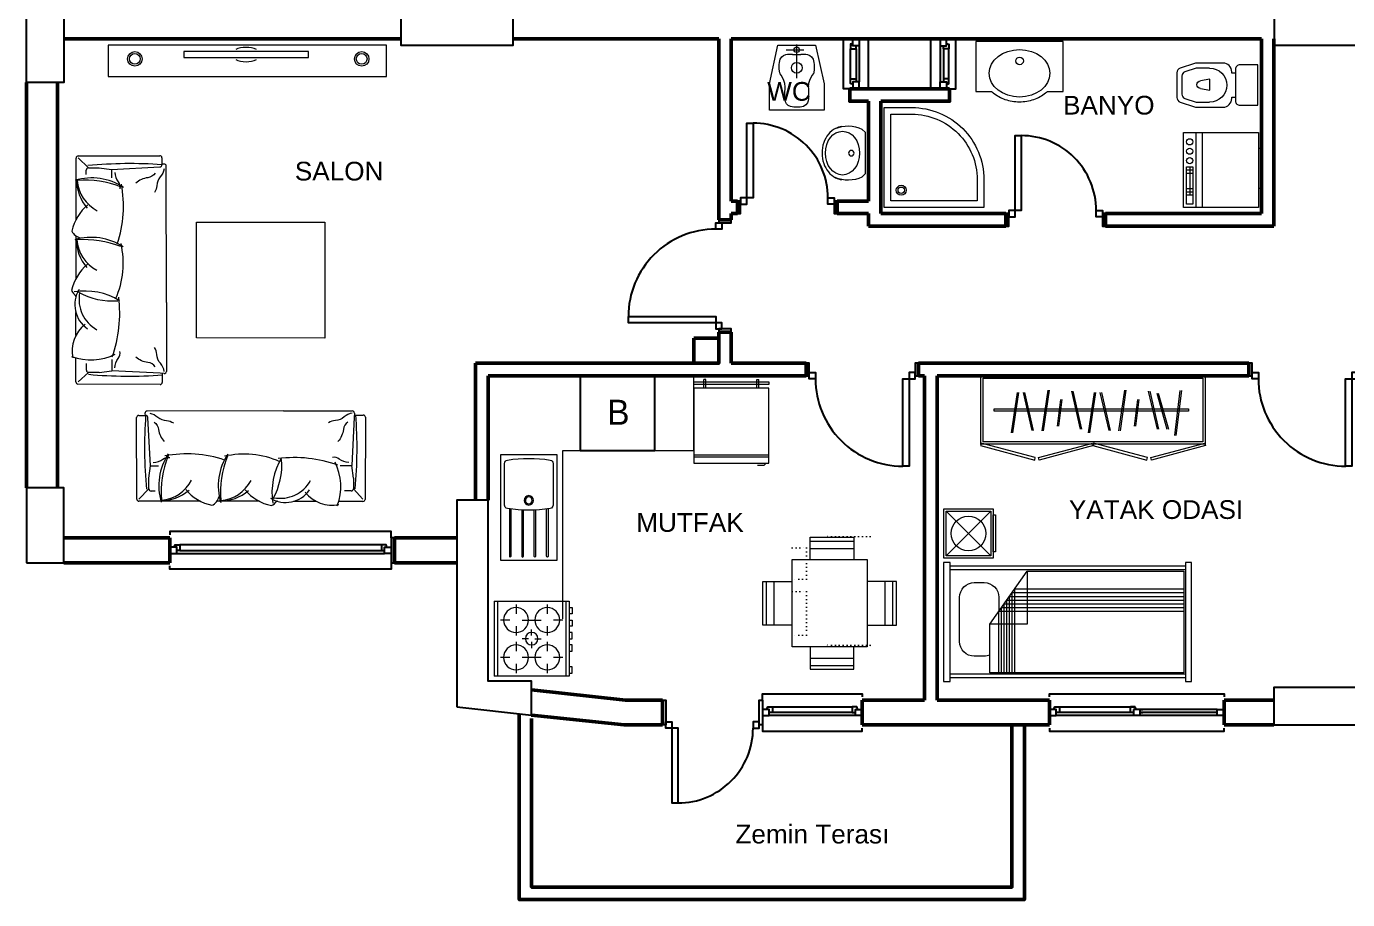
# Model space of a CAD drawing. Header units: millimetres. Extents: x 26 to 3171, y 26 to 1426.
# Drawn here: x 26 to 1085, y 26 to 726 of the extents above; entities that cross this region are included whole.
import ezdxf

# ---------------------------------------------------------------- set-up
doc = ezdxf.new("R2010")
doc.units = ezdxf.units.MM
doc.linetypes.add('ACAD_ISO07W100', pattern=[3, 0, -3])
doc.layers.add('14_ISLAK_MEKAN_TEFRİŞ', color=134, linetype='Continuous')
for name, color, linetype, lineweight in [('DUVAR40', 10, 'Continuous', 50), ('KAPI-PEN', 41, 'Continuous', 25), ('KOLON', 3, 'Continuous', 25), ('SIVA', 6, 'Continuous', 20), ('TEFRIS', 210, 'Continuous', 15), ('TEFRİŞ', 47, 'Continuous', 15), ('YAZI-KALIN', 133, 'Continuous', 25)]:
    doc.layers.add(name, color=color, linetype=linetype, lineweight=lineweight)
doc.layers.get('SIVA').off()
doc.styles.add('MÜKREMİN', font='Arial')
doc.styles.get("Standard").update_dxf_attribs({"font": 'EtrFont'})

# ---------------------------------------------------------------- blocks, each defined once
blk = doc.blocks.new('a7')
at = {"layer": 'KAPI-PEN', "flags": 128}
for points in [[(318.185721, 316.040648), (318.185721, 321.040648), (140.685721, 321.040648), (140.685721, 318.540648)], [(140.685721, 308.540648), (140.685721, 303.540648), (146.185721, 303.540648), (146.185721, 308.540648), (140.685721, 308.540648)], [(144.211839, 308.540648), (144.882243, 310.540648), (148.685721, 310.540648), (148.685721, 306.040648), (146.185721, 306.040648)], [(310.185721, 310.540648), (148.685721, 310.540648)], [(314.659603, 308.540648), (313.989199, 310.540648), (310.185721, 310.540648), (310.185721, 306.040648), (312.685721, 306.040648)], [(318.185721, 308.540648), (318.185721, 303.540648), (312.685721, 303.540648), (312.685721, 308.540648), (318.185721, 308.540648)], [(146.185721, 303.540648), (312.685721, 303.540648)], [(148.685721, 306.040648), (310.185721, 306.040648)], [(318.185721, 296.040648), (318.185721, 291.040648), (140.685721, 291.040648), (140.685721, 293.540648)]]:
    blk.add_lwpolyline(points, dxfattribs=at)
blk.add_lwpolyline([(318.185721, 296.040648), (320.685721, 296.040648), (320.685721, 316.040648), (318.185721, 316.040648)], close=True, dxfattribs=at)
blk.add_lwpolyline([(318.185721, 296.040648), (320.685721, 296.040648), (320.685721, 316.040648), (318.185721, 316.040648)], close=True, dxfattribs=at)
blk = doc.blocks.new('a8')
at = {"layer": 'DUVAR40'}
blk.add_line((535.657649, 186.040648), (535.657649, 166.040648), dxfattribs=at)
at = {"layer": 'KAPI-PEN', "flags": 128}
for points in [[(615.657649, 186.040648), (615.657649, 191.040648), (695.657649, 191.040648), (695.657649, 188.540648)], [(619.183766, 178.540648), (619.854171, 180.540648), (623.657649, 180.540648), (623.657649, 176.040648), (621.157649, 176.040648)], [(623.657649, 180.540648), (687.657649, 180.540648)], [(615.657649, 178.540648), (615.657649, 173.540648), (621.157649, 173.540648), (621.157649, 178.540648), (615.657649, 178.540648)], [(690.157649, 173.540648), (621.157649, 173.540648)], [(687.657649, 176.040648), (623.657649, 176.040648)], [(538.157649, 168.540648), (543.157649, 168.540648), (543.157022, 103.540662), (548.157022, 103.540662), (548.157649, 163.540648), (543.157649, 163.540648), (538.157649, 163.540648), (538.157649, 168.540648)], [(615.657649, 166.040648), (615.657649, 161.040648), (695.657649, 161.040648), (695.657649, 163.540648)]]:
    blk.add_lwpolyline(points, dxfattribs=at)
for points in [[(538.157649, 166.040648), (535.657649, 166.040648), (535.657649, 186.040648), (538.157649, 186.040648)], [(615.657649, 166.040648), (613.157649, 166.040648), (613.157649, 186.040648), (615.657649, 186.040648)], [(608.157649, 163.540648), (613.157649, 163.540648), (613.157649, 168.540648), (608.157649, 168.540648)]]:
    blk.add_lwpolyline(points, close=True, dxfattribs=at)
at = {"layer": 'KAPI-PEN'}
blk.add_arc((548.157264, 163.541046), 60.000554, 269.964422, 0.035054, dxfattribs=at)
blk = doc.blocks.new('a10')
at = {"layer": 'KAPI-PEN'}
for p, q in [((914.489199, 180.540648), (910.685721, 180.540648)), ((910.685721, 176.040648), (910.685721, 180.540648)), ((915.159603, 178.540648), (914.489199, 180.540648)), ((913.185721, 176.040648), (910.685721, 176.040648)), ((913.185721, 178.540648), (913.185721, 173.540648)), ((918.185721, 178.540648), (913.185721, 178.540648)), ((918.185721, 173.540648), (913.185721, 173.540648)), ((918.185721, 178.540648), (918.185721, 173.540648)), ((918.185721, 178.540648), (920.685721, 178.540648)), ((918.185721, 176.040648), (920.685721, 176.040648))]:
    blk.add_line(p, q, dxfattribs=at)
at = {"layer": 'KAPI-PEN', "flags": 128}
for points in [[(845.685721, 188.540648), (845.685721, 191.040648), (985.685721, 191.040648), (985.685721, 188.540648)], [(849.211839, 178.540648), (849.882243, 180.540648), (853.685721, 180.540648), (853.685721, 176.040648), (851.185721, 176.040648)], [(853.685721, 180.540648), (914.489199, 180.540648)], [(845.685721, 178.540648), (845.685721, 173.540648), (851.185721, 173.540648), (851.185721, 178.540648), (845.685721, 178.540648)], [(980.185721, 173.540648), (851.185721, 173.540648)], [(913.185721, 176.040648), (853.685721, 176.040648)], [(980.185721, 178.540648), (918.185721, 178.540648)], [(980.185721, 176.040648), (918.185721, 176.040648)], [(985.685721, 178.540648), (985.685721, 173.540648), (980.185721, 173.540648), (980.185721, 178.540648), (985.685721, 178.540648)], [(845.685721, 163.540648), (845.685721, 161.040648), (985.685721, 161.040648), (985.685721, 163.540648)]]:
    blk.add_lwpolyline(points, dxfattribs=at)
blk = doc.blocks.new('a11')
at = {"layer": 'KAPI-PEN', "flags": 128}
for points in [[(578.185721, 563.540648), (578.185721, 568.540648), (583.185721, 568.540648), (583.185721, 563.540648)], [(580.685721, 571.040648), (580.685721, 568.540648), (590.685721, 568.540648), (590.685721, 571.040648)], [(580.685721, 483.540648), (580.685721, 481.040648), (590.685721, 481.040648), (590.685721, 483.540648)]]:
    blk.add_lwpolyline(points, close=True, dxfattribs=at)
blk.add_lwpolyline([(583.185721, 483.540648), (583.185721, 488.540648), (508.185735, 488.540022), (508.185735, 493.540022), (578.185721, 493.540648), (578.185721, 488.540648), (578.185721, 483.540648), (583.185721, 483.540648)], dxfattribs=at)
at = {"layer": 'KAPI-PEN'}
blk.add_arc((578.186119, 493.540263), 70.000554, 89.964946, 180.035578, dxfattribs=at)
blk = doc.blocks.new('a12')
at = {"layer": 'DUVAR40'}
blk.add_line((675.685721, 576.040648), (675.685721, 586.040648), dxfattribs=at)
at = {"layer": 'KAPI-PEN', "flags": 128}
blk.add_lwpolyline([(598.185675, 583.540602), (603.185675, 583.540602), (603.185049, 648.540589), (608.185049, 648.540589), (608.185675, 588.540602), (603.185675, 588.540602), (598.185675, 588.540602), (598.185675, 583.540602)], dxfattribs=at)
for points in [[(598.185675, 586.040602), (595.685675, 586.040602), (595.685675, 576.040602), (598.185675, 576.040602)], [(668.185675, 588.540602), (673.185675, 588.540602), (673.185675, 583.540602), (668.185675, 583.540602)], [(675.685675, 586.040602), (673.185675, 586.040602), (673.185675, 576.040602), (675.685675, 576.040602)]]:
    blk.add_lwpolyline(points, close=True, dxfattribs=at)
at = {"layer": 'KAPI-PEN'}
blk.add_arc((608.18529, 588.540204), 60.000554, 359.964946, 90.035578, dxfattribs=at)
blk = doc.blocks.new('a13')
at = {"layer": 'KAPI-PEN', "flags": 128}
for points in [[(685.685721, 676.040648), (680.685721, 676.040648), (680.685721, 716.040648), (683.185721, 716.040648)], [(688.185721, 712.51453), (686.185721, 711.844126), (686.185721, 708.040648), (690.685721, 708.040648), (690.685721, 710.540648)], [(688.185721, 716.040648), (693.185721, 716.040648), (693.185721, 710.540648), (688.185721, 710.540648), (688.185721, 716.040648)], [(693.185721, 710.540648), (693.185721, 681.540648)], [(695.685721, 676.040648), (700.685721, 676.040648), (700.685721, 716.040648), (698.185721, 716.040648)], [(686.185721, 684.040648), (686.185721, 708.040648)], [(690.685721, 708.040648), (690.685721, 684.040648)], [(688.185721, 679.566766), (686.185721, 680.23717), (686.185721, 684.040648), (690.685721, 684.040648), (690.685721, 681.540648)], [(688.185721, 676.040648), (693.185721, 676.040648), (693.185721, 681.540648), (688.185721, 681.540648), (688.185721, 676.040648)]]:
    blk.add_lwpolyline(points, dxfattribs=at)
blk = doc.blocks.new('a14')
at = {"layer": 'KAPI-PEN', "flags": 128}
for points in [[(755.685721, 676.040648), (750.685721, 676.040648), (750.685721, 716.040648), (753.185721, 716.040648)], [(763.185721, 716.040648), (758.185721, 716.040648), (758.185721, 710.540648), (763.185721, 710.540648), (763.185721, 716.040648)], [(758.185721, 710.540648), (758.185721, 681.540648)], [(763.185721, 712.51453), (765.185721, 711.844126), (765.185721, 708.040648), (760.685721, 708.040648), (760.685721, 710.540648)], [(765.685721, 676.040648), (770.685721, 676.040648), (770.685721, 716.040648), (768.185721, 716.040648)], [(760.685721, 708.040648), (760.685721, 684.040648)], [(765.185721, 684.040648), (765.185721, 708.040648)], [(763.185721, 676.040648), (758.185721, 676.040648), (758.185721, 681.540648), (763.185721, 681.540648), (763.185721, 676.040648)], [(763.185721, 679.566766), (765.185721, 680.23717), (765.185721, 684.040648), (760.685721, 684.040648), (760.685721, 681.540648)]]:
    blk.add_lwpolyline(points, dxfattribs=at)
blk = doc.blocks.new('a15')
at = {"layer": 'DUVAR40'}
for p, q in [((650.685721, 446.040648), (650.685721, 456.040648)), ((740.685721, 446.040648), (740.685721, 456.040648))]:
    blk.add_line(p, q, dxfattribs=at)
at = {"layer": 'KAPI-PEN', "flags": 128}
for points in [[(650.685721, 446.040648), (653.185721, 446.040648), (653.185721, 456.040648), (650.685721, 456.040648)], [(738.185721, 446.040648), (740.685721, 446.040648), (740.685721, 456.040648), (738.185721, 456.040648)], [(658.185721, 443.540648), (653.185721, 443.540648), (653.185721, 448.540648), (658.185721, 448.540648)]]:
    blk.add_lwpolyline(points, close=True, dxfattribs=at)
blk.add_lwpolyline([(738.185721, 448.540648), (733.185721, 448.540648), (733.186348, 373.540662), (728.186348, 373.540662), (728.185721, 443.540648), (733.185721, 443.540648), (738.185721, 443.540648), (738.185721, 448.540648)], dxfattribs=at)
at = {"layer": 'KAPI-PEN'}
blk.add_arc((728.186106, 443.541046), 70.000554, 179.964946, 270.035578, dxfattribs=at)
blk = doc.blocks.new('a16')
at = {"layer": 'DUVAR40'}
for p, q in [((1005.685721, 446.040648), (1005.685721, 456.040648)), ((1095.685721, 446.040648), (1095.685721, 456.040648))]:
    blk.add_line(p, q, dxfattribs=at)
at = {"layer": 'KAPI-PEN', "flags": 128}
for points in [[(1005.685721, 446.040648), (1008.185721, 446.040648), (1008.185721, 456.040648), (1005.685721, 456.040648)], [(1093.185721, 446.040648), (1095.685721, 446.040648), (1095.685721, 456.040648), (1093.185721, 456.040648)], [(1013.185721, 443.540648), (1008.185721, 443.540648), (1008.185721, 448.540648), (1013.185721, 448.540648)]]:
    blk.add_lwpolyline(points, close=True, dxfattribs=at)
blk.add_lwpolyline([(1093.185721, 448.540648), (1088.185721, 448.540648), (1088.186348, 373.540662), (1083.186348, 373.540662), (1083.185721, 443.540648), (1088.185721, 443.540648), (1093.185721, 443.540648), (1093.185721, 448.540648)], dxfattribs=at)
at = {"layer": 'KAPI-PEN'}
blk.add_arc((1083.186106, 443.541046), 70.000554, 179.964946, 270.035578, dxfattribs=at)
blk = doc.blocks.new('a36')
at = {"layer": 'DUVAR40'}
for p, q in [((810.685721, 566.040648), (810.685721, 576.040648)), ((890.685721, 566.040648), (890.685721, 576.040648))]:
    blk.add_line(p, q, dxfattribs=at)
at = {"layer": 'KAPI-PEN', "flags": 128}
blk.add_lwpolyline([(813.185675, 573.540602), (818.185675, 573.540602), (818.185049, 638.540589), (823.185049, 638.540589), (823.185675, 578.540602), (818.185675, 578.540602), (813.185675, 578.540602), (813.185675, 573.540602)], dxfattribs=at)
for points in [[(813.185675, 576.040602), (810.685675, 576.040602), (810.685675, 566.040602), (813.185675, 566.040602)], [(883.185675, 578.540602), (888.185675, 578.540602), (888.185675, 573.540602), (883.185675, 573.540602)], [(890.685675, 576.040602), (888.185675, 576.040602), (888.185675, 566.040602), (890.685675, 566.040602)]]:
    blk.add_lwpolyline(points, close=True, dxfattribs=at)
at = {"layer": 'KAPI-PEN'}
blk.add_arc((823.18529, 578.540204), 60.000554, 359.964946, 90.035578, dxfattribs=at)
blk = doc.blocks.new('bb1')
at = {"layer": '14_ISLAK_MEKAN_TEFRİŞ'}
for p, q in [((193.130847, -291.899922), (133.130847, -291.899922)), ((133.130847, -291.899922), (133.130847, -351.899922)), ((193.130847, -351.899922), (193.130847, -291.899922)), ((133.130847, -351.899922), (193.130847, -351.899922))]:
    blk.add_line(p, q, dxfattribs=at)
at = {"insert": (154.803552, -311.103592), "char_height": 20.16, "width": 8839.469653, "attachment_point": 1}
blk.add_mtext('B', dxfattribs=at)
blk = doc.blocks.new('a2sd2ad2a2d')
at = {"layer": 'TEFRİŞ'}
for p, q in [((148491.061824, 86621.452379), (148491.061824, 86661.085267)), ((148491.061824, 86661.085267), (148530.694713, 86661.085267)), ((148530.694713, 86661.085267), (148530.694713, 86621.452379)), ((148530.694713, 86626.40649), (148530.694713, 86656.131156)), ((148530.694713, 86621.452379), (148491.061824, 86621.452379))]:
    blk.add_line(p, q, dxfattribs=at)
at = {"layer": 'TEFRİŞ', "color": 8}
for p, q in [((148493.043469, 86623.434023), (148493.043469, 86659.103623)), ((148493.043469, 86659.103623), (148528.713068, 86623.434023)), ((148493.043469, 86623.434023), (148528.713068, 86659.103623)), ((148493.043469, 86659.103623), (148528.713068, 86659.103623)), ((148528.713068, 86659.103623), (148528.713068, 86623.434023)), ((148530.694713, 86656.131156), (148532.676357, 86656.131156)), ((148532.676357, 86656.131156), (148532.676357, 86626.40649)), ((148528.713068, 86623.434023), (148493.043469, 86623.434023)), ((148532.676357, 86626.40649), (148530.694713, 86626.40649))]:
    blk.add_line(p, q, dxfattribs=at)
blk.add_circle((148510.878269, 86641.268823), 13.871511, dxfattribs=at)
blk = doc.blocks.new('fd')
at = {"layer": 'TEFRİŞ'}
for p, q in [((10769.676078, 343.408643), (10865.276078, 343.408643)), ((10769.676078, 337.908643), (10769.676078, 343.408643)), ((10865.276078, 343.408643), (10865.276078, 337.908643)), ((10865.276078, 337.908643), (10769.676078, 337.908643)), ((10772.676078, 149.408643), (10772.676078, 337.908643)), ((10775.676078, 149.408643), (10775.676078, 337.908643)), ((10833.176078, 330.408643), (10797.676078, 330.408643)), ((10859.276078, 149.408643), (10859.276078, 337.908643)), ((10862.276078, 149.408643), (10862.276078, 337.908643)), ((10785.926078, 318.658643), (10785.926078, 310.658643)), ((10844.926078, 310.658643), (10844.926078, 318.658643)), ((10819.176078, 306.158643), (10776.676078, 276.158643)), ((10797.676078, 298.908643), (10808.905278, 298.908643)), ((10806.176078, 150.708643), (10806.176078, 296.982143)), ((10806.176078, 296.982143), (10858.276078, 296.982143)), ((10809.176078, 150.708643), (10809.176078, 299.099843)), ((10809.176078, 299.099843), (10858.276078, 299.099843)), ((10858.276078, 306.158643), (10819.176078, 306.158643)), ((10819.176078, 276.158643), (10819.176078, 306.158643)), ((10858.276078, 150.708643), (10858.276078, 306.158643)), ((10791.176078, 150.708643), (10791.176078, 286.393943)), ((10791.176078, 286.393943), (10858.276078, 286.393943)), ((10794.176078, 150.708643), (10794.176078, 288.511543)), ((10794.176078, 288.511543), (10858.276078, 288.511543)), ((10797.176078, 150.708643), (10797.176078, 290.629243)), ((10797.176078, 290.629243), (10858.276078, 290.629243)), ((10800.176078, 150.708643), (10800.176078, 292.746843)), ((10800.176078, 292.746843), (10858.276078, 292.746843)), ((10803.176078, 150.708643), (10803.176078, 294.864543)), ((10803.176078, 294.864543), (10858.276078, 294.864543)), ((10776.676078, 276.158643), (10776.676078, 150.708643)), ((10776.676078, 276.158643), (10819.176078, 276.158643)), ((10769.676078, 149.408643), (10865.276078, 149.408643)), ((10769.676078, 144.408643), (10769.676078, 149.408643)), ((10776.676078, 150.708643), (10858.276078, 150.708643)), ((10865.276078, 149.408643), (10865.276078, 144.408643)), ((10865.276078, 144.408643), (10769.676078, 144.408643))]:
    blk.add_line(p, q, dxfattribs=at)
for centre, start, end in [((10797.676078, 318.658643), 89.999957, 180.000043), ((10833.176078, 318.658643), 0, 90.000043), ((10797.676078, 310.658643), 179.999957, 270.000043), ((10833.176078, 310.658743), 337.481124, 359.999418)]:
    blk.add_arc(centre, 11.75, start, end, dxfattribs=at)
blk = doc.blocks.new('dfdf', base_point=(760.6857, 200.7893))
at = {"layer": 'TEFRİŞ'}
blk.add_blockref('a2sd2ad2a2d', (-147730.051909, -86321.681852), dxfattribs=at)
at = {"layer": 'TEFRİŞ', "yscale": -1, "zscale": -1, "rotation": 270}
blk.add_blockref('fd', (1104.094364, 11066.065347), dxfattribs=at)
blk = doc.blocks.new('A$C228A76E9')
at = {"layer": 'TEFRIS'}
for p, q in [((85, 92.5), (25, 92.5)), ((27.5, 32.5), (27.5, 92.5)), ((42.5, 82.5), (42.5, 90)), ((67.5, 82.5), (67.5, 90)), ((82.5, 32.5), (82.5, 92.5)), ((85, 32.5), (85, 92.5)), ((85, 90), (87.5, 90)), ((87.5, 85), (85, 85)), ((87.5, 90), (87.5, 85)), ((37.5, 77.5), (30, 77.5)), ((62.5, 77.5), (47.5, 77.5)), ((80, 77.5), (72.5, 77.5)), ((42.5, 65), (42.5, 72.5)), ((55, 65), (55, 70)), ((67.5, 65), (67.5, 72.5)), ((85, 72.5), (87.5, 72.5)), ((87.5, 67.5), (85, 67.5)), ((87.5, 72.5), (87.5, 67.5)), ((42.5, 52.5), (42.5, 60)), ((52.5, 62.5), (47.5, 62.5)), ((55, 60), (55, 55)), ((57.5, 62.5), (62.5, 62.5)), ((67.5, 52.5), (67.5, 60)), ((85, 62.5), (87.5, 62.5)), ((87.5, 57.5), (85, 57.5)), ((87.5, 62.5), (87.5, 57.5)), ((37.5, 47.5), (30, 47.5)), ((42.5, 35), (42.5, 42.5)), ((47.5, 47.5), (62.5, 47.5)), ((67.5, 35), (67.5, 42.5)), ((80, 47.5), (72.5, 47.5)), ((87.5, 52.5), (85, 52.5)), ((85, 47.5), (87.5, 47.5)), ((87.5, 42.5), (85, 42.5)), ((87.5, 47.5), (87.5, 52.5)), ((87.5, 37.5), (87.5, 42.5)), ((25, 32.5), (85, 32.5)), ((85, 37.5), (87.5, 37.5))]:
    blk.add_line(p, q, dxfattribs=at)
at = {"layer": 'TEFRIS', "flags": 128}
blk.add_lwpolyline([(25, 32.5), (25, 92.5)], dxfattribs=at)
at = {"layer": 'TEFRIS'}
for centre, radius in [((42.5, 77.5), 10), ((67.5, 77.5), 10), ((55, 62.5), 5), ((42.5, 47.5), 10), ((67.5, 47.5), 10)]:
    blk.add_circle(centre, radius, dxfattribs=at)
blk = doc.blocks.new('A$C202F2745')
at = {"layer": 'TEFRIS', "flags": 128}
for points in [[(184.5, 280), (184.5, 287), (183, 287)], [(183, 280), (183, 287)], [(225.5, 280), (225.5, 287), (227, 287)], [(227, 280), (227, 287)], [(235, 226.5), (175, 226.5)], [(235, 225), (175, 225)], [(177, 220), (179, 218), (184, 218)]]:
    blk.add_lwpolyline(points, dxfattribs=at)
for points in [[(235, 285), (175, 285), (175, 283), (235, 283)], [(235, 280), (235, 220), (175, 220), (175, 280)]]:
    blk.add_lwpolyline(points, close=True, dxfattribs=at)
blk = doc.blocks.new('A$C701C3379')
at = {"layer": 'TEFRIS', "flags": 128}
blk.add_lwpolyline([(45.000012, -0.000011), (45.000012, 84.999989), (0.000012, 84.999989), (0.000012, -0.000011)], close=True, dxfattribs=at)
for points in [[(7.000012, 43.449385), (7.000012, 81.477606, -1), (8.250012, 81.477606), (8.250012, 43.618376)], [(16.916472, 44.315734), (16.916472, 81.477606, -1), (18.166472, 81.477606), (18.166472, 44.387624)], [(27.973538, 44.502551), (27.973538, 81.477606, 1), (26.723538, 81.477606), (26.723538, 44.52648)], [(38.000012, 43.449385), (38.000012, 81.477606, 1), (36.750012, 81.477606), (36.750012, 43.618376)]]:
    blk.add_lwpolyline(points, format="xyb", dxfattribs=at)
blk.add_lwpolyline([(42.000012, 40.410458, 0.369612), (39.601645, 43.211663, 0.077475), (5.398379, 43.211663, 0.369612), (3.000012, 40.410458), (3.000012, 7.126143, 0.369612), (5.398379, 4.324938, 0.077475), (39.601645, 4.324938, 0.369612), (42.000012, 7.126143)], format="xyb", close=True, dxfattribs=at)
at = {"layer": 'TEFRIS'}
for radius in [3.75, 2.75]:
    blk.add_circle((22.500012, 36.649621), radius, dxfattribs=at)
blk = doc.blocks.new('A$C2FF76392')
at = {"layer": 'TEFRIS', "flags": 128}
for points in [[(65, 89.999986), (90, 89.999986), (90, -0.000014), (0, -0.000014), (0, 24.999986, -0.414214)], [(65, 83.999986), (84, 83.999986), (84, 5.999986), (6, 5.999986), (6, 24.999986, -0.414214)]]:
    blk.add_lwpolyline(points, format="xyb", close=True, dxfattribs=at)
at = {"layer": 'TEFRIS'}
for radius in [4.4625, 2.8875]:
    blk.add_circle((74.55, 15.449986), radius, dxfattribs=at)
blk = doc.blocks.new('A$C29FC0FD9')
at = {"layer": 'TEFRIS'}
for p, q in [((30.135047, 24.404178), (0.000011, 24.404178)), ((4.857573, 15.111456), (4.857573, 30.804678))]:
    blk.add_line(p, q, dxfattribs=at)
at = {"layer": 'TEFRIS', "flags": 128}
for points in [[(58.575229, 0.000001), (35.152233, 0.000001), (0.740753, 7.691182), (0.740753, 41.049602), (35.154629, 48.792393), (58.575229, 48.800552)], [(8.736092, 16.206121), (8.672858, 17.407439), (8.68963, 17.870703), (8.68963, 20.509115), (9.174942, 20.744696), (9.174942, 27.915013), (8.68963, 28.154027), (8.68963, 28.150692), (8.68963, 30.789104), (8.672858, 31.2524), (8.736092, 32.453685), (9.049704, 34.110204), (9.784036, 35.939071), (11.109458, 37.657529), (13.196312, 38.982725), (16.21497, 39.63187), (17.951269, 39.815712), (21.786142, 39.964456), (25.658476, 39.473801), (26.171407, 39.110812), (27.569648, 38.20355), (29.642417, 37.024605), (32.178936, 35.846535), (34.968423, 34.941896), (37.800066, 34.583343), (39.230879, 34.717549), (42.626902, 34.904629), (46.643448, 34.821061), (47.135883, 34.849554), (48.412836, 34.813971), (50.173709, 34.532833), (52.117874, 33.824534), (53.944733, 32.507594), (55.353723, 30.400407), (56.044247, 27.321493), (56.044247, 21.675497), (55.485987, 18.821124), (54.348615, 16.751592), (52.833555, 15.342343), (51.142262, 14.468722), (49.476192, 14.006139), (48.036734, 13.830003), (47.025345, 13.815724), (46.643448, 13.838648), (42.626902, 13.755081), (39.230879, 13.942128), (37.800066, 14.076367), (34.968423, 13.717814), (32.178936, 12.813207), (29.642417, 11.635169), (27.569648, 10.456256), (26.171407, 9.549027), (25.658476, 9.186038), (21.786142, 8.695351), (17.951269, 8.844095), (16.21497, 9.027969), (13.196312, 9.677082), (11.109458, 11.002245), (9.784036, 12.720703), (9.049704, 14.549602)]]:
    blk.add_lwpolyline(points, close=True, dxfattribs=at)
at = {"layer": 'TEFRIS'}
for centre, radius in [((4.857573, 24.404178), 2.4), ((20.857573, 24.404178), 4.8)]:
    blk.add_circle(centre, radius, dxfattribs=at)
blk = doc.blocks.new('ELLIPSE')
blk.add_circle((0.5, 0.5), 0.5)
blk = doc.blocks.new('A$C5F0705B0')
at = {"layer": 'TEFRIS'}
for p, q in [((7.37281, 0.000006), (3.56281, 3.810006)), ((53.09281, 0.000006), (7.37281, 0.000006)), ((53.09281, 0.000006), (56.90281, 3.810006))]:
    blk.add_line(p, q, dxfattribs=at)
at = {"layer": 'TEFRIS', "flags": 128}
blk.add_lwpolyline([(0.694443, 26.318479, -0.09025), (2.725332, 33.101354, -0.104607), (9.260129, 41.192493, -0.089719), (18.623785, 46.356549, -0.081438), (30.23281, 48.260006, -0.081438), (41.841836, 46.356549, -0.089719), (51.205492, 41.192493, -0.104607), (57.740288, 33.101354, -0.09025), (59.771178, 26.318479, -0.11828)], format="xyb", dxfattribs=at)
at = {"layer": 'TEFRIS'}
blk.add_circle((30.297042, 15.557807), 3.048, dxfattribs=at)
for centre, start, end in [((35.557721, 19.32428), 156.240754, 205.868662), ((24.9079, 19.32428), 334.131338, 23.759246)]:
    blk.add_arc(centre, 35.557939, start, end, dxfattribs=at)
at = {"layer": 'TEFRIS', "xscale": 38.1, "yscale": -48.768, "zscale": -38.1, "rotation": 90}
blk.add_blockref('ELLIPSE', (5.882562, 6.413807), dxfattribs=at)
blk = doc.blocks.new('A$C2ECF3F54')
at = {"layer": 'TEFRIS', "flags": 128}
for points in [[(0.000012, 0.000014), (0.000012, 60.000014), (60.000012, 60.000014), (60.000012, 0.000014), (0.000012, 0.000014)], [(12.500012, 60.000014), (12.500012, 62.500014), (45.000012, 62.500014), (45.000012, 60.000014)], [(0.000012, 15.000014), (60.000012, 15.000014)], [(0.000012, 10.000014), (60.000012, 10.000014)], [(27.500012, 5.000014), (50.000012, 5.000014)], [(30.000012, 2.500014), (30.000012, 7.500014)], [(32.500012, 2.500014), (32.500012, 7.500014)], [(45.000012, 2.500014), (45.000012, 7.500014)], [(47.500012, 2.500014), (47.500012, 7.500014)], [(50.000012, 2.500014), (50.000012, 7.500014)]]:
    blk.add_lwpolyline(points, dxfattribs=at)
blk.add_lwpolyline([(27.500012, 2.500014), (27.500012, 7.500014), (57.500012, 7.500014), (57.500012, 2.500014)], close=True, dxfattribs=at)
at = {"layer": 'TEFRIS'}
for centre in [(7.500012, 5.000014), (15.000012, 5.000014), (22.500012, 5.000014)]:
    blk.add_circle(centre, 2.5, dxfattribs=at)
blk = doc.blocks.new('A$C59915F7F')
at = {"layer": 'TEFRIS', "flags": 128}
for points in [[(7.999986, 17.999987), (7.999986, 20.999987), (6.999986, 20.999987, -0.414214), (-0.000014, 27.999987), (-0.000014, 49.188599, -0.080612), (0.256569, 50.769737), (4.08829, 62.264898, -0.322823), (7.883023, 64.999987), (27.516949, 64.999987, -0.322823), (31.311682, 62.264898), (35.143402, 50.769737, -0.080612), (35.399986, 49.188599), (35.399986, 27.999987, -0.414214), (28.399986, 20.999987), (27.399986, 20.999987), (27.399986, 17.999987)], [(3.999986, 38.779987), (3.999986, 49.188599, -0.080612), (4.051303, 49.504826), (7.085288, 58.606784, -0.322823), (10.40568, 60.999987), (24.994292, 60.999987, -0.322823), (28.314683, 58.606784), (31.348669, 49.504826, -0.080612), (31.399986, 49.188599), (31.399986, 38.779987, -0.414214)]]:
    blk.add_lwpolyline(points, format="xyb", dxfattribs=at)
for points in [[(20.343605, 46.072199), (21.843605, 38.572199), (12.843605, 38.572199), (14.343605, 46.072199)], [(11.999986, 17.999987), (11.999986, 18.128575)], [(23.399986, 18.128575), (23.399986, 17.999987)]]:
    blk.add_lwpolyline(points, dxfattribs=at)
blk.add_lwpolyline([(4.999986, 17.999987), (30.399986, 17.999987, -0.414214), (33.899986, 14.499987), (33.899986, -0.000013), (1.499986, -0.000013), (1.499986, 14.499987, -0.414214)], format="xyb", close=True, dxfattribs=at)
at = {"layer": 'TEFRIS'}
for centre, radius, start, end in [((17.343605, 46.072199), 3, 0, 180), ((17.699986, 38.779987), 13.7, 180, 0)]:
    blk.add_arc(centre, radius, start, end, dxfattribs=at)
blk = doc.blocks.new('A$C20ED2349')
at = {"layer": 'SIVA', "xscale": -1, "rotation": 180}
blk.add_blockref('A$C59915F7F', (-0.000053, 64.999932), dxfattribs=at)
blk = doc.blocks.new('A$C0E070D51')
at = {"layer": 'TEFRIS'}
for p, q in [((0, 70), (-40, 70)), ((-40, 70), (-40, 57.335089)), ((0, 70), (0, 70)), ((0, 0), (0, 70)), ((-40, 12.664911), (-40, 0)), ((-40, 0), (0, 0))]:
    blk.add_line(p, q, dxfattribs=at)
at = {"layer": 'TEFRIS', "flags": 128}
blk.add_lwpolyline([(-40, 57.335089, 0.018019), (-41.192487, 55.972682, 0.089719), (-46.356543, 46.609025, 0.081438), (-48.26, 35, 0.081438), (-46.356543, 23.390975, 0.089719), (-41.192487, 14.027318, 0.018019), (-40, 12.664911, 0.018019)], format="xyb", dxfattribs=at)
at = {"layer": 'TEFRIS'}
blk.add_circle((-15.557801, 34.935768), 3.048, dxfattribs=at)
at = {"layer": 'TEFRIS', "xscale": -38.1, "yscale": -48.768, "zscale": -38.1}
blk.add_blockref('ELLIPSE', (-6.413801, 59.350248), dxfattribs=at)
blk = doc.blocks.new('SOFA')
at = {"layer": 'TEFRİŞ'}
for p, q in [((-1073.905729, 0.172189), (-847.483646, -0.500912)), ((-1099.346613, -788.879576), (-1093.890353, -18.892063)), ((-1073.912255, -19.82781), (-985.058128, -118.110695)), ((-1073.912255, -19.82781), (-985.058128, -118.110695)), ((-985.09076, -218.11069), (-985.058128, -118.110695)), ((-985.09076, -218.11069), (-985.058128, -118.110695)), ((-965.051603, -98.117222), (-900.405877, -98.142677)), ((-636.742962, -1.127396), (-423.442243, -1.76149)), ((-273.302668, -2.207821), (-264.487916, -2.234025)), ((-104.293145, -2.710248), (294.566652, -3.895967)), ((447.832728, -4.351592), (1026.173405, -6.070866)), ((871.947894, -100.559788), (912.504228, -100.575757)), ((932.353689, -120.581717), (932.321057, -220.581712)), ((932.353689, -120.581717), (932.321057, -220.581712)), ((1026.166879, -26.070865), (932.353689, -120.581717)), ((1026.166879, -26.070865), (932.353689, -120.581717)), ((1046.145583, -25.148156), (1046.161899, -789.701084)), ((-985.09076, -218.11069), (-970.697773, -336.092514)), ((-985.09076, -218.11069), (-970.697773, -336.092514)), ((932.321057, -220.581712), (917.851074, -338.554118)), ((932.321057, -220.581712), (917.851074, -338.554118)), ((-994.238699, -789.036963), (-970.697773, -336.092514)), ((-994.238699, -789.036963), (-970.697773, -336.092514)), ((-862.733513, -336.135249), (-970.697773, -336.092514)), ((917.851306, -338.559133), (840.7519, -338.528615)), ((917.851074, -338.554118), (941.096388, -791.513834)), ((917.851074, -338.554118), (941.096388, -791.513834)), ((-995.213216, -809.842786), (-1079.375042, -809.815323)), ((-996.025171, -827.177926), (-994.238699, -789.036963)), ((-330.36948, -850.100202), (-976.0536, -848.113672)), ((-330.36948, -850.100202), (947.881615, -850.586823)), ((1026.176668, -810.623791), (961.068566, -810.591124)), ((967.866846, -829.664115), (966.986104, -810.594093))]:
    blk.add_line(p, q, dxfattribs=at)
at = {"layer": 'TEFRİŞ', "flags": 128}
for points in [[(269.104701, -4.599257, 0.178918), (-1.602101, -104.999389, 0.229727)], [(826.38644, -8.916708, 0.178918), (555.679638, -109.316841, 0.229727)], [(-942.91544, -365.854538, -0.157856), (-853.307029, -396.420515, 0.195258), (-789.299432, -413.187321)], [(-942.91544, -365.854538, -0.157856), (-853.307029, -396.420515, 0.195258), (-789.299432, -413.187321)], [(890.049323, -368.298003, 0.157856), (800.420983, -398.805492, -0.195258), (736.402457, -415.530522)], [(-934.668476, -744.249222, 0.215808), (-892.828428, -674.917295, -0.158378), (-841.070276, -562.660465)], [(-934.668476, -744.249222, 0.215808), (-892.828428, -674.917295, -0.158378), (-841.070276, -562.660465)], [(881.555408, -746.687224, -0.215808), (839.760616, -677.328006, 0.158378), (788.075739, -565.037421)], [(881.555408, -746.687224, -0.215808), (839.760616, -677.328006, 0.158378), (788.075739, -565.037421)], [(-976.047073, -828.113673, 0.13045), (-900.569702, -791.591462, -0.166434), (-818.024608, -758.596799, 0.138962), (-753.090401, -736.603521)], [(-976.047073, -828.113673, 0.13045), (-900.569702, -791.591462, -0.166434), (-818.024608, -758.596799, 0.138962), (-753.090401, -736.603521)], [(922.879263, -830.578663, -0.13045), (847.425744, -794.007201, 0.166434), (764.902201, -760.958673, -0.138962), (699.982361, -738.923022)], [(922.879263, -830.578663, -0.13045), (847.425744, -794.007201, 0.166434), (764.902201, -760.958673, -0.138962), (699.982361, -738.923022)]]:
    blk.add_lwpolyline(points, format="xyb", dxfattribs=at)
at = {"layer": 'TEFRİŞ'}
for centre, radius, start, end in [((-1073.912255, -19.82781), 20, 89.981303, 177.318303), ((-354.336321, -140.962139), 512.760802, 159.302573, 206.502635), ((-783.947282, -282.177382), 317.266775, 37.850413, 101.804928), ((-349.164786, -268.513822), 276.900609, 58.942237, 144.648334), ((-846.658653, -86.347618), 624.808445, 328.654191, 9.197687), ((-174.206531, -60.586666), 107.497717, 113.047228, 148.511018), ((-312.488097, -397.519935), 446.340484, 39.924341, 77.553699), ((-256.278756, -147.01303), 538.344323, 326.398399, 16.68449), ((383.075209, -64.904118), 107.497717, 113.047228, 169.192211), ((244.793642, -401.837386), 446.340484, 39.924341, 77.553699), ((301.002984, -151.330481), 538.344323, 326.398399, 16.68449), ((3116.813531, -502.010946), 4137.118504, 174.663646, 184.277561), ((-965.058129, -118.117221), 20, 89.981303, 179.981303), ((-965.058129, -118.117221), 20, 89.981303, 179.981303), ((-299.96817, -355.267894), 324.81109, 78.999931, 151.019083), ((344.53422, -346.499918), 659.451068, 151.045551, 184.149692), ((286.86575, -363.500873), 354.01311, 94.644769, 152.107947), ((-672.729784, -79.126485), 933.623473, 338.2519, 4.174931), ((844.14749, -367.818324), 354.01311, 94.644769, 152.107947), ((-115.448044, -83.443937), 933.623473, 338.2519, 4.174931), ((912.35369, -120.575191), 20, 359.981303, 89.981303), ((912.35369, -120.575191), 20, 359.981303, 89.981303), ((-3164.543789, -502.204981), 4137.122105, 355.725137, 5.339049), ((1026.166879, -26.070865), 20, 2.644304, 89.981303), ((-430.739726, 789.347817), 1201.256173, 250.083724, 277.190761), ((41.190081, 373.936237), 819.738407, 245.807544, 282.871455), ((575.929145, 626.685011), 1075.945717, 250.762563, 280.991924), ((-1079.368516, -789.815324), 20, 177.318303, 269.981303), ((-976.047073, -828.113673), 20, 177.318303, 269.981303), ((961.075092, -790.591125), 20, 182.644304, 269.981303), ((947.888142, -830.586824), 20, 269.981303, 2.644304), ((1026.183195, -790.623792), 20, 269.981303, 2.644304)]:
    blk.add_arc(centre, radius, start, end, dxfattribs=at)
blk = doc.blocks.new('e56wrer')
at = {"layer": 'TEFRİŞ', "flags": 128}
for points in [[(54848.74729, 6625.573991), (54849.124333, 6402.329276), (54874.124297, 6402.371499), (54873.747254, 6625.616214)], [(54858.853188, 6562.880542), (54853.853195, 6562.872097), (54854.022087, 6462.87224), (54859.02208, 6462.880684)]]:
    blk.add_lwpolyline(points, close=True, dxfattribs=at)
at = {"layer": 'TEFRİŞ'}
for centre, radius in [((54859.769227, 6605.573392), 5.810408), ((54859.769227, 6605.573392), 4.310408), ((54860.076318, 6423.746933), 5.810408), ((54860.076318, 6423.746933), 4.310408)]:
    blk.add_circle(centre, radius, dxfattribs=at)
for start_param, end_param in [(0.7720753499, 2.3695173037), (3.9136680035, 5.5111099572)]:
    blk.add_ellipse((54856.437638, 6512.876391), major_axis=(-0.019473, 11.529662), ratio=0.497426, start_param=start_param, end_param=end_param, dxfattribs=at)
blk = doc.blocks.new('6')
at = {"layer": 'TEFRİŞ', "color": 8}
for p, q in [((-1028.200401, 776.2351), (-1023.814533, 740.266025)), ((-1027.103829, 776.2351), (-1022.717961, 740.266025)), ((-1009.560778, 774.044164), (-1017.784227, 745.37852)), ((-1008.464206, 774.044164), (-1016.687655, 745.37852)), ((-1002.798864, 775.687482), (-1009.926162, 745.195748)), ((-1001.702292, 775.687482), (-1008.82959, 745.195748)), ((-983.793857, 776.417872), (-979.042605, 743.917741)), ((-982.697285, 776.417872), (-977.946033, 743.917741)), ((-964.057241, 774.774553), (-971.184539, 744.282819)), ((-962.960669, 774.774553), (-970.087967, 744.282819)), ((-959.30599, 774.774786), (-954.554738, 742.274655)), ((-958.209418, 774.774786), (-953.458166, 742.274655)), ((-941.154662, 775.687482), (-948.28196, 745.195748)), ((-940.058089, 775.687482), (-947.185387, 745.195748)), ((-922.149655, 776.417872), (-917.398403, 743.917741)), ((-921.053083, 776.417872), (-916.301831, 743.917741)), ((-902.413039, 774.774553), (-909.540337, 744.282819)), ((-901.316467, 774.774553), (-908.443765, 744.282819)), ((-897.661788, 774.774786), (-892.910536, 742.274655)), ((-896.565216, 774.774786), (-891.813964, 742.274655)), ((-994.027548, 768.931901), (-991.46902, 747.751996)), ((-992.930976, 768.931901), (-990.372448, 747.751996)), ((-932.383346, 768.931901), (-929.824818, 747.751996)), ((-931.286774, 768.931901), (-928.728246, 747.751996))]:
    blk.add_line(p, q, dxfattribs=at)
at = {"layer": 'TEFRİŞ', "flags": 128}
for points in [[(-1047.405969, 733.112219), (-867.405969, 733.112219), (-867.405969, 788.112219), (-1047.405969, 788.112219)], [(-1045.405969, 735.112219), (-869.405969, 735.112219), (-869.405969, 786.112219), (-1045.405969, 786.112219)]]:
    blk.add_lwpolyline(points, close=True, dxfattribs=at)
at = {"layer": 'TEFRİŞ', "color": 8, "flags": 128}
for points in [[(-1033.851516, 759.707439), (-878.083941, 759.707439), (-878.083941, 761.516999), (-1033.851516, 761.516999)], [(-1047.14715, 734.078145), (-1047.664788, 732.146293), (-1004.198126, 720.499436), (-1003.680488, 722.431287)], [(-957.664788, 734.078145), (-957.14715, 732.146293), (-1000.613812, 720.499436), (-1001.13145, 722.431287)], [(-957.14715, 734.078145), (-957.664788, 732.146293), (-914.198126, 720.499436), (-913.680488, 722.431287)], [(-867.664788, 734.078145), (-867.14715, 732.146293), (-910.613812, 720.499436), (-911.13145, 722.431287)]]:
    blk.add_lwpolyline(points, close=True, dxfattribs=at)
blk = doc.blocks.new('askdkaskdaksd')
at = {"layer": 'TEFRİŞ'}
for p, q in [((152538.317234, 87388.44758), (152503.317234, 87388.44758)), ((152503.317234, 87388.44758), (152503.317234, 87370.538816)), ((152538.317234, 87385.44758), (152503.317234, 87385.44758)), ((152538.317234, 87370.538816), (152538.317234, 87388.44758)), ((152492.680778, 87300.538816), (152492.680778, 87370.538816)), ((152492.680778, 87370.538816), (152552.680777, 87370.538816)), ((152538.317234, 87379.44758), (152503.317234, 87379.44758)), ((152552.680777, 87370.538816), (152552.680777, 87300.538815)), ((152492.680778, 87353.038816), (152469.114823, 87353.038816)), ((152469.114823, 87353.038816), (152469.114823, 87318.038816)), ((152472.114823, 87353.038816), (152472.114823, 87318.038816)), ((152478.114823, 87353.038816), (152478.114823, 87318.038816)), ((152552.680777, 87353.038816), (152576.246733, 87353.038816)), ((152567.246733, 87353.038816), (152567.246733, 87318.038816)), ((152573.246733, 87353.038816), (152573.246733, 87318.038816)), ((152576.246733, 87353.038816), (152576.246733, 87318.038816)), ((152469.114823, 87318.038816), (152492.680778, 87318.038816)), ((152576.246733, 87318.038816), (152552.680777, 87318.038816)), ((152552.680778, 87300.538815), (152492.680778, 87300.538816)), ((152503.317234, 87282.630051), (152503.317234, 87300.538815)), ((152538.317234, 87300.538815), (152538.317234, 87282.630051)), ((152538.317234, 87291.630051), (152503.317234, 87291.630051)), ((152538.317234, 87285.630051), (152503.317234, 87285.630051)), ((152538.317234, 87282.630051), (152503.317234, 87282.630051))]:
    blk.add_line(p, q, dxfattribs=at)
at = {"layer": 'TEFRİŞ', "linetype": 'ACAD_ISO07W100'}
for p, q in [((152490.180778, 87370.538816), (152490.180778, 87369.104771)), ((152525.180778, 87369.104771), (152525.180778, 87370.538816)), ((152490.180778, 87369.104771), (152525.180778, 87369.104771)), ((152541.246733, 87326.175773), (152541.246733, 87361.175773)), ((152541.246733, 87361.175773), (152552.680778, 87361.175773)), ((152552.680778, 87326.175773), (152541.246733, 87326.175773)), ((152541.246733, 87291.175773), (152541.246733, 87316.175773)), ((152541.246733, 87316.175773), (152552.680778, 87316.175773)), ((152552.680778, 87291.175773), (152541.246733, 87291.175773)), ((152490.180778, 87281.972861), (152525.180778, 87281.972861))]:
    blk.add_line(p, q, dxfattribs=at)

msp = doc.modelspace()

# ---------------------------------------------------------------- linework, layer by layer
at = {"layer": 'DUVAR40'}
for p, q in [((55.685721, 716.040648), (325.785794, 716.040648)), ((415.785828, 716.140717), (580.685721, 716.040648)), ((580.685721, 571.040648), (580.685721, 716.040648)), ((590.685721, 586.040648), (590.685721, 716.040648)), ((590.685721, 716.040648), (780.748113, 716.040648)), ((755.685721, 716.040648), (1015.685721, 716.040648)), ((1015.685721, 576.040648), (1015.685721, 716.040648)), ((1025.685721, 566.040648), (1025.685721, 716.040648)), ((25.685721, 681.040648), (25.685721, 596.040648)), ((50.685721, 596.040648), (50.685721, 681.040648)), ((700.685721, 586.040648), (700.685721, 666.040648)), ((710.685721, 576.040648), (710.685721, 666.040648)), ((25.685721, 356.040648), (25.685721, 616.77895)), ((50.685721, 356.040648), (50.685721, 616.77895)), ((590.685721, 586.040648), (595.685721, 586.040648)), ((595.685721, 576.040648), (595.685721, 586.040648)), ((675.685721, 586.040648), (700.685721, 586.040648)), ((590.685721, 571.040648), (590.685721, 576.040648)), ((590.685721, 576.040648), (595.685721, 576.040648)), ((675.685721, 576.040648), (700.685721, 576.040648)), ((700.685721, 576.040648), (700.685721, 566.040648)), ((710.685721, 576.040648), (810.685721, 576.040648)), ((890.685721, 576.040648), (1015.685721, 576.040648)), ((580.685721, 571.040648), (590.685721, 571.040648)), ((700.685721, 566.040648), (810.685721, 566.040648)), ((890.685721, 566.040648), (1025.685721, 566.040648)), ((580.685721, 456.040648), (580.685721, 481.040648)), ((580.685721, 481.040648), (590.685721, 481.040648)), ((590.685721, 456.040648), (590.685721, 481.040648)), ((385.685721, 346.140736), (385.685721, 456.040648)), ((385.685721, 456.040648), (580.685721, 456.040648)), ((590.685721, 456.040648), (650.685721, 456.040648)), ((740.685721, 456.040648), (1005.685721, 456.040648)), ((395.685721, 346.140736), (395.685721, 446.040648)), ((395.685721, 446.040648), (650.685721, 446.040648)), ((740.685721, 446.040648), (745.685721, 446.040648)), ((745.685721, 186.040648), (745.685721, 446.040648)), ((755.685721, 186.040648), (755.685721, 446.040648)), ((755.685721, 446.040648), (1005.685721, 446.040648)), ((55.685721, 316.040648), (140.685721, 316.040648)), ((140.685721, 296.040648), (140.685721, 316.040648)), ((320.685721, 296.040648), (320.685721, 316.040648)), ((320.685721, 316.040648), (370.685721, 316.040648)), ((55.685721, 296.040648), (140.685721, 296.040648)), ((320.685721, 296.040648), (370.685721, 296.040648)), ((695.657649, 186.040648), (745.685721, 186.040648)), ((695.657649, 186.040648), (695.657649, 166.040648)), ((755.685721, 186.040648), (845.685721, 186.040648)), ((845.685721, 186.040648), (845.685721, 166.040648)), ((985.685721, 186.040648), (1025.685721, 186.040648)), ((985.685721, 186.040648), (985.685721, 166.040648)), ((695.657649, 166.040648), (845.685721, 166.040648)), ((985.685721, 166.040648), (1025.685721, 166.040648))]:
    msp.add_line(p, q, dxfattribs=at)
at = {"layer": 'DUVAR40', "flags": 128}
for points in [[(685.685721, 676.040648), (765.685721, 676.040648)], [(700.685721, 666.040648), (685.685721, 666.040648), (685.685721, 676.040648)], [(765.685721, 676.040648), (765.685721, 666.040648), (710.685721, 666.040648)], [(535.657649, 186.040648), (505.901307, 186.040648), (430.685721, 194.126095)], [(825.685721, 166.040648), (825.685721, 26.040648), (420.685721, 26.040648), (420.61761, 175.093162)], [(420.685721, 172.26807), (420.685721, 26.040648), (825.685721, 26.040648), (825.685721, 166.040648)], [(430.685721, 174.010871), (504.829425, 166.040648), (535.657649, 166.040648)], [(430.685721, 171.231103), (430.685721, 36.040648), (815.685721, 36.040648), (815.685721, 166.040648)]]:
    msp.add_lwpolyline(points, dxfattribs=at)
msp.add_lwpolyline([(560.685721, 476.040648), (580.685721, 476.040648), (580.685721, 456.040648), (560.685721, 456.040648)], close=True, dxfattribs=at)
at = {"layer": 'KAPI-PEN', "flags": 128}
for points in [[(692.131531, 178.540648), (691.461126, 180.540648), (687.657649, 180.540648), (687.657649, 176.040648), (690.157649, 176.040648)], [(695.657649, 178.540648), (695.657649, 173.540648), (690.157649, 173.540648), (690.157649, 178.540648), (695.657649, 178.540648)]]:
    msp.add_lwpolyline(points, dxfattribs=at)
at = {"layer": 'KOLON', "flags": 128}
for points in [[(25.685721, 771.040648), (55.685721, 771.040648), (55.685721, 681.040648), (25.685721, 681.040648)], [(415.785828, 741.140717), (325.785794, 741.040648), (325.785794, 711.040648), (415.785828, 711.140717)], [(1115.685721, 741.040648), (1025.88571, 741.040648), (1025.88571, 711.040648), (1115.685721, 711.040648)], [(1115.685721, 741.040648), (1025.88571, 741.040648), (1025.88571, 711.040648), (1115.685721, 711.040648)], [(25.685721, 296.040648), (55.685721, 296.040648), (55.685721, 356.040648), (25.685721, 356.040648)], [(25.685721, 296.040648), (55.685721, 296.040648), (55.685721, 356.040648), (25.685721, 356.040648)], [(370.685721, 180.460688), (430.685721, 174.010871), (430.685721, 201.040648), (395.685721, 201.040648), (395.685721, 346.140736), (370.685721, 346.140736)], [(1115.685721, 196.040648), (1025.685721, 196.040648), (1025.685721, 166.040648), (1115.685721, 166.040648)]]:
    msp.add_lwpolyline(points, close=True, dxfattribs=at)
at = {"layer": 'TEFRİŞ'}
for p, q in [((560.685721, 386.040648), (560.685721, 446.040648)), ((455.685721, 386.040648), (560.685721, 386.040648)), ((455.685721, 251.040648), (455.685721, 386.040648))]:
    msp.add_line(p, q, dxfattribs=at)
at = {"layer": 'TEFRİŞ', "flags": 128}
msp.add_lwpolyline([(264.946657, 476.277486), (161.933843, 476.284281), (161.939969, 569.151915), (264.952784, 569.145119)], close=True, dxfattribs=at)

# ---------------------------------------------------------------- block references
for name, p in [('a13', (0, 0)), ('a14', (0, 0)), ('a12', (0, 0)), ('a36', (0, 0)), ('a11', (0, 0)), ('a15', (0, 0)), ('a16', (0, 0)), ('bb1', (336.369158, 737.940569)), ('dfdf', (760.6857, 200.7893)), ('a7', (0, 0)), ('a8', (0, 0)), ('a10', (0, 0))]:
    msp.add_blockref(name, p)
at = {"layer": 'TEFRİŞ'}
for name, p, rotation in [('e56wrer', (-6218.479276, 55570.899767), 269.903232), ('A$C0E070D51', (856.714529, 713.978552), 90), ('A$C20ED2349', (947.896768, 696.731128), 270), ('askdkaskdaksd', (153192.242915, 87599.134), 180)]:
    msp.add_blockref(name, p, dxfattribs=dict(at, rotation=rotation))
for name, p, xscale, yscale, zscale, rotation in [('A$C29FC0FD9', (621.221961, 711.707326), 0.9, 0.9, 0.9, 270), ('A$C2FF76392', (713.185734, 661.040648), 0.888889, 0.888889, 0.888889, 270), ('A$C5F0705B0', (698.185726, 646.300318), -0.72, 0.72, 0.72, 90), ('A$C2ECF3F54', (953.185707, 641.040663), -1, -1, -1, 90), ('SOFA', (65.187647, 532.855483), -0.0855, -0.0855, -0.0855, 270.119244), ('SOFA', (203.578744, 345.10529), 0.0855, 0.0855, 0.0855, 180.119244)]:
    msp.add_blockref(name, p, dxfattribs=dict(at, xscale=xscale, yscale=yscale, zscale=zscale, rotation=rotation))
at = {"layer": 'TEFRİŞ', "color": 8, "yscale": -1, "zscale": -1, "rotation": 180}
msp.add_blockref('6', (-76.720248, -342.071571), dxfattribs=at)
at = {"layer": 'TEFRİŞ', "xscale": -1}
msp.add_blockref('A$C202F2745', (795.685721, 156.040648), dxfattribs=at)
at = {"layer": 'TEFRİŞ', "yscale": -1, "zscale": -1, "rotation": 359.994987}
msp.add_blockref('A$C701C3379', (405.900263, 382.783823), dxfattribs=at)
at = {"layer": 'TEFRİŞ', "xscale": -1, "rotation": 180}
msp.add_blockref('A$C228A76E9', (375.685721, 297.677885), dxfattribs=at)

# ---------------------------------------------------------------- texts
at = {"layer": 'YAZI-KALIN', "style": 'MÜKREMİN'}
for s, p in [('WC', (619.479507, 666.499625)), ('BANYO', (856.660191, 655.430616)), ('SALON', (240.834986, 602.559722)), ('YATAK ODASI', (861.33337, 331.217991)), ('MUTFAK', (514.517616, 320.878318)), ('Zemin Terası', (593.989421, 71.028259))]:
    msp.add_text(s, height=15, dxfattribs=at).set_placement(p)

doc.saveas('drawing.dxf')
